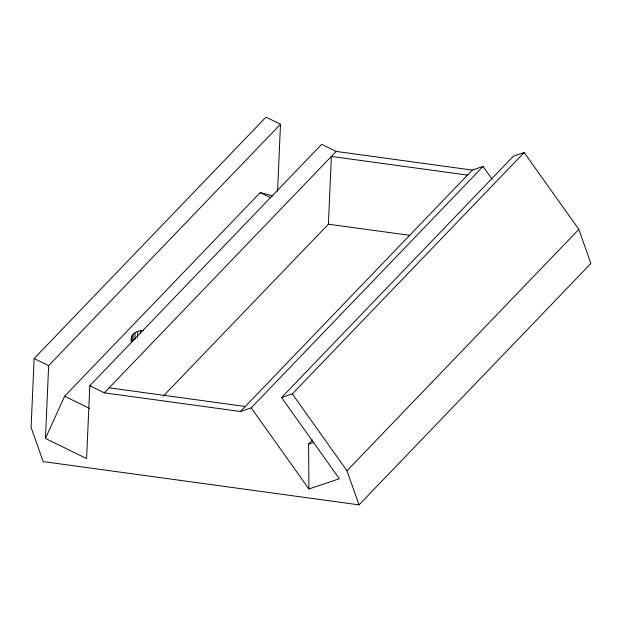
<?xml version="1.0" encoding="UTF-8"?>
<svg xmlns="http://www.w3.org/2000/svg" width="622" height="622" viewBox="0 0 622 622"><rect width="100%" height="100%" fill="white"/><g stroke="black" fill="none" stroke-linecap="round" stroke-linejoin="round"><path stroke-width="0.93" d="M277.56 191.312L280.506 124.229L265.983 117.13L34.132 358.536L31.1 427.485L43.175 461.586L359.049 504.87L590.9 263.464L578.825 229.37L524.159 152.507L513.438 156.145L281.579 397.544L339.324 478.73L308.94 489.032L251.195 407.853L240.473 411.484L104.333 392.832L89.809 385.733L321.66 144.335L336.183 151.426L472.323 170.086L483.053 166.447L492.018 179.058M89.809 385.733L86.606 458.562L45.453 438.463L48.656 365.627L280.506 124.229M131.156 340.949C130.068 334.03 137.563 329.994 143.581 330.686M131.607 341.781L131.864 335.989M132.89 340.879L133.194 334.1M134.881 339.293L135.176 332.537M137.439 337.147L137.695 331.402M140.432 333.672L140.564 330.764M163.228 396.16L328.4 224.192L331.378 156.433L467.519 175.093M45.453 438.463L64.618 396.245L260.198 192.61L272.801 195.891M104.333 392.832L336.183 151.426M240.473 411.484L472.323 170.086M251.195 407.853L483.053 166.447M281.579 397.544L292.309 393.913L524.159 152.507M308.94 489.032L308.574 444.139L312.609 439.941M359.049 504.87L346.975 470.768L578.825 229.37M308.574 444.139L313.939 442.32M328.4 224.192L409.945 235.365M109.145 387.825L245.286 406.477M260.198 192.61L270.484 197.633M34.132 358.536L48.656 365.627M64.618 396.245L89.482 408.39M292.309 393.913L346.975 470.768M132.152 341.571L131.281 338.073"/></g></svg>
